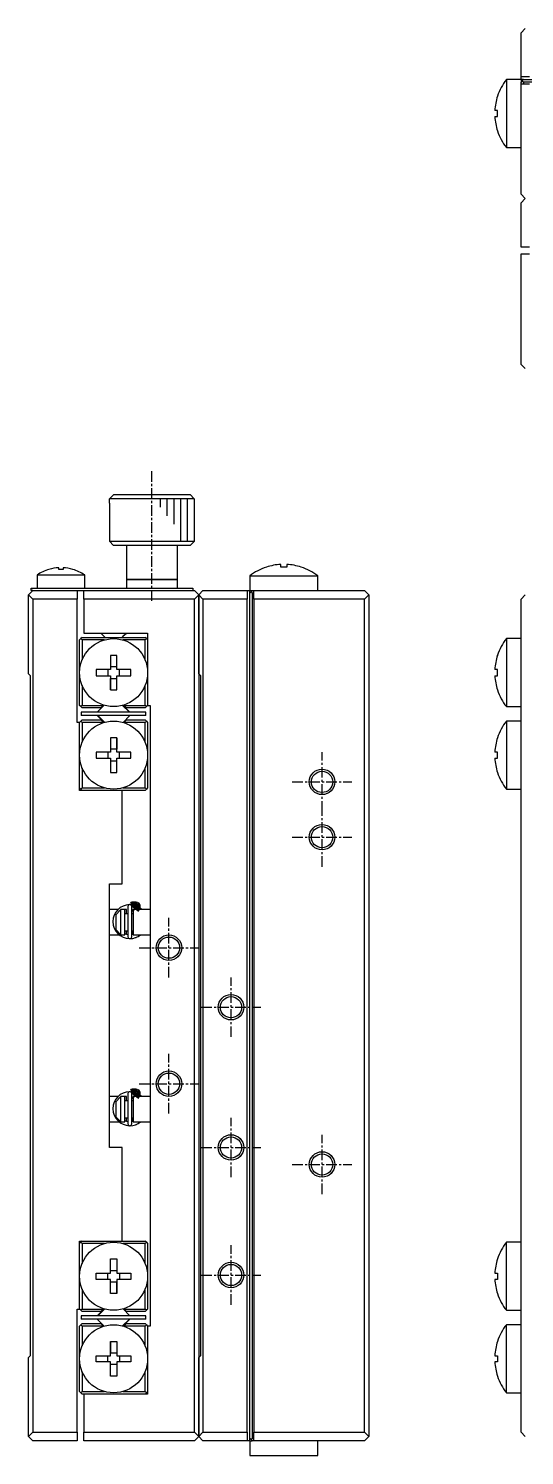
# Model space of a CAD drawing. Extents: x 10 to 385, y 10 to 268.
# Drawn here: x 32 to 90.3, y 100.2 to 268 of the extents above; entities that cross this region are included whole.
import ezdxf

# ---------------------------------------------------------------- set-up
doc = ezdxf.new("R2010")
doc.units = 0
doc.linetypes.add('CENTER', pattern=[2, 1.25, -0.25, 0.25, -0.25])
doc.layers.get('0').update_dxf_attribs({"linetype": 'CONTINUOUS'})
doc.layers.add('CENTER', color=1, linetype='CENTER')

msp = doc.modelspace()

# ---------------------------------------------------------------- linework, layer by layer
at = {"color": 7, "linetype": 'CONTINUOUS'}
for p, q in [((89.890015, 267.5), (90.390015, 268)), ((89.890015, 262.3), (89.890015, 267.5)), ((88.16654, 262), (88.16654, 254)), ((89.890015, 262), (88.16654, 262)), ((89.890015, 262), (88.16654, 262)), ((90.890015, 262.3), (89.890015, 262.3)), ((89.890015, 262), (89.890015, 262.3)), ((89.890015, 262), (89.890015, 261.7)), ((89.890015, 262), (89.890015, 261.7)), ((90.190015, 262), (89.890015, 262)), ((90.040015, 261.85), (89.890015, 261.7)), ((90.190015, 262), (90.040015, 261.85)), ((90.190015, 261.7), (90.040015, 261.85)), ((90.190015, 262), (141.390015, 262)), ((89.890015, 261.5), (89.890015, 261.7)), ((89.890015, 261.5), (90.890015, 261.5)), ((89.890015, 259.65), (89.890015, 261.5)), ((90.190015, 261.7), (90.190015, 261.5)), ((141.390015, 261.7), (90.190015, 261.7)), ((87.127433, 260.03543), (87.118384, 260.039844)), ((89.890015, 256.35), (89.890015, 259.65)), ((87.127433, 258.36), (86.809985, 258.36)), ((86.809985, 257.64), (87.127433, 257.64)), ((87.127433, 257.64), (87.127433, 258.36)), ((87.118384, 255.960156), (87.127433, 255.96457)), ((89.890015, 248.5), (89.890015, 256.35)), ((88.16654, 254), (89.890015, 254)), ((88.16654, 254), (89.890015, 254)), ((89.890015, 248.5), (90.390015, 248)), ((89.890015, 247.5), (90.390015, 248)), ((89.890015, 242.3), (89.890015, 247.5)), ((90.890015, 242.3), (89.890015, 242.3)), ((89.890015, 241.5), (90.890015, 241.5)), ((89.890015, 228.5), (89.890015, 241.5)), ((89.890015, 228.5), (90.390015, 228)), ((41.516026, 212.690015), (42.017813, 213.190015)), ((42.017813, 213.190015), (50.982187, 213.190015)), ((50.982187, 213.190015), (51.483974, 212.690015)), ((41.5, 212.190015), (41.516026, 212.190015)), ((41.5, 212.190015), (41.5, 207.690015)), ((51.483974, 212.690015), (41.516026, 212.690015)), ((41.516026, 212.190015), (41.516026, 212.690015)), ((51.483974, 212.690015), (51.483974, 212.190015)), ((51.483974, 212.190015), (51.5, 212.190015)), ((51.5, 207.690015), (51.5, 212.190015)), ((41.5, 207.690015), (51.5, 207.690015)), ((41.5, 207.690015), (42, 207.190015)), ((51, 207.190015), (42, 207.190015)), ((43.5, 207.190015), (43.5, 203.190015)), ((49.5, 203.190015), (49.5, 207.190015)), ((51, 207.190015), (51.5, 207.690015)), ((61.64, 204.652598), (61.64, 204.970046)), ((62.36, 204.970046), (62.36, 204.652598)), ((33, 203.732478), (38.6, 203.732478)), ((33, 203.732478), (33, 202.190015)), ((34.400861, 204.38322), (34.397852, 204.389388)), ((35.54, 204.38322), (35.54, 204.576477)), ((36.06, 204.38322), (35.54, 204.38322)), ((36.06, 204.576477), (36.06, 204.38322)), ((37.202148, 204.389388), (37.199139, 204.38322)), ((38.6, 202.190015), (38.6, 203.732478)), ((43.5, 203.190015), (49.5, 203.190015)), ((49.5, 203.190015), (43.5, 203.190015)), ((43.5, 203.190015), (43.5, 202.190015)), ((49.5, 202.190015), (49.5, 203.190015)), ((58, 203.613491), (66, 203.613491)), ((58, 203.613491), (58, 201.890015)), ((58, 203.613491), (58, 201.890015)), ((59.96457, 204.652598), (59.960156, 204.661647)), ((62.36, 204.652598), (61.64, 204.652598)), ((64.039844, 204.661647), (64.03543, 204.652598)), ((66, 201.890015), (66, 203.613491)), ((66, 201.890015), (66, 203.613491)), ((32, 201.390015), (32.5, 201.890015)), ((32.3, 201.890015), (32.3, 202.190015)), ((32.3, 202.190015), (34.3, 202.190015)), ((32.5, 201.890015), (32.3, 201.890015)), ((32.5, 201.890015), (37.7, 201.890015)), ((34.3, 202.190015), (49.3, 202.190015)), ((37.7, 201.890015), (37.7, 200.890015)), ((37.7, 201.890015), (38.5, 201.890015)), ((38.5, 201.890015), (51.5, 201.890015)), ((38.5, 200.890015), (38.5, 201.890015)), ((49.3, 202.190015), (51.3, 202.190015)), ((51.3, 202.190015), (51.3, 201.890015)), ((52, 201.390015), (51.5, 201.890015)), ((52, 201.390015), (52.5, 201.890015)), ((52.5, 201.890015), (57.7, 201.890015)), ((57.7, 201.890015), (57.7, 200.890015)), ((57.7, 201.890015), (58, 201.890015)), ((58, 201.890015), (58.3, 201.890015)), ((58, 201.890015), (58.3, 201.890015)), ((58, 201.590015), (58, 201.890015)), ((58.15, 201.740015), (58, 201.590015)), ((58, 102.190015), (58, 201.590015)), ((58.3, 201.890015), (58.15, 201.740015)), ((58.15, 201.740015), (58.3, 201.590015)), ((58.3, 201.890015), (58.5, 201.890015)), ((58.3, 201.590015), (58.3, 102.190015)), ((58.5, 201.590015), (58.3, 201.590015)), ((58.5, 201.890015), (60.35, 201.890015)), ((58.5, 200.890015), (58.5, 201.890015)), ((60.35, 201.890015), (63.65, 201.890015)), ((63.65, 201.890015), (71.5, 201.890015)), ((72, 201.390015), (71.5, 201.890015)), ((32.5, 200.890015), (32, 201.390015)), ((32, 192.090015), (32, 201.390015)), ((37.7, 200.890015), (32.5, 200.890015)), ((32.5, 200.890015), (32.5, 102.890015)), ((37.7, 186.390015), (37.7, 200.890015)), ((38.5, 200.890015), (38.5, 196.890015)), ((51.5, 200.890015), (38.5, 200.890015)), ((51.5, 200.890015), (52, 201.390015)), ((51.5, 102.890015), (51.5, 200.890015)), ((52.5, 200.890015), (52, 201.390015)), ((52, 192.090015), (52, 201.390015)), ((52, 201.390015), (52, 192.090015)), ((52.5, 200.890015), (52.5, 102.890015)), ((57.7, 200.890015), (52.5, 200.890015)), ((57.7, 102.890015), (57.7, 200.890015)), ((58.5, 200.890015), (58.5, 102.890015)), ((71.5, 200.890015), (58.5, 200.890015)), ((71.5, 200.890015), (72, 201.390015)), ((71.5, 102.890015), (71.5, 200.890015)), ((72, 201.390015), (72, 102.390015)), ((89.890015, 200.890015), (90.390015, 201.390015)), ((89.890015, 193.890015), (89.890015, 200.890015)), ((38.3, 196.390015), (38.15, 196.240015)), ((38.3, 196.390015), (45.7, 196.390015)), ((38.5, 196.890015), (46, 196.890015)), ((40.5, 196.890015), (40.75, 196.640015)), ((40.75, 196.640015), (41, 196.390015)), ((43, 196.390015), (43.25, 196.640015)), ((43.25, 196.640015), (43.5, 196.890015)), ((45.85, 196.240015), (45.7, 196.390015)), ((46, 196.890015), (46, 192.240015)), ((38, 196.090015), (38.15, 196.240015)), ((38, 192.240015), (38, 196.090015)), ((38.15, 196.240015), (38.3, 196.090015)), ((38.3, 196.090015), (38.3, 193.759884)), ((40.914873, 196.090015), (38.3, 196.090015)), ((45.7, 196.090015), (43.085127, 196.090015)), ((45.7, 196.090015), (45.85, 196.240015)), ((45.7, 193.759884), (45.7, 196.090015)), ((45.85, 196.240015), (46, 196.090015)), ((88.16654, 196.240015), (88.16654, 188.240015)), ((89.890015, 196.240015), (88.16654, 196.240015)), ((42.36, 194.275446), (41.64, 194.275446)), ((41.64, 194.275446), (41.64, 192.600015)), ((41.64, 194.275446), (41.64, 192.928044)), ((42.36, 192.600015), (42.36, 194.275446)), ((87.127433, 194.275446), (87.118384, 194.279859)), ((89.890015, 190.590015), (89.890015, 193.890015)), ((32, 192.090015), (32.2, 191.890015)), ((32.2, 191.890015), (32.2, 111.890015)), ((38, 188.390015), (38, 192.240015)), ((41.64, 192.600015), (39.96457, 192.600015)), ((39.96457, 192.600015), (39.96457, 191.880015)), ((39.96457, 191.880015), (41.64, 191.880015)), ((41.311971, 192.600015), (41.311971, 191.880015)), ((41.64, 192.928044), (41.64, 192.600015)), ((42.36, 192.928044), (41.64, 192.928044)), ((41.64, 191.880015), (41.64, 190.204585)), ((41.64, 191.880015), (41.64, 191.551986)), ((41.64, 190.204585), (41.64, 191.551986)), ((41.64, 191.551986), (42.36, 191.551986)), ((44.03543, 192.600015), (42.36, 192.600015)), ((42.36, 191.880015), (44.03543, 191.880015)), ((42.36, 190.204585), (42.36, 191.880015)), ((42.688029, 191.880015), (42.688029, 192.600015)), ((44.03543, 191.880015), (44.03543, 192.600015)), ((46, 192.240015), (46, 188.390015)), ((52, 192.090015), (52.2, 191.890015)), ((52, 192.090015), (52, 111.690015)), ((52.2, 191.890015), (52.2, 111.890015)), ((87.127433, 192.600015), (86.809985, 192.600015)), ((86.809985, 191.880015), (87.127433, 191.880015)), ((87.127433, 191.880015), (87.127433, 192.600015)), ((38.3, 190.720147), (38.3, 188.390015)), ((41.64, 190.204585), (42.36, 190.204585)), ((45.7, 188.390015), (45.7, 190.720147)), ((87.118384, 190.200171), (87.127433, 190.204585)), ((89.890015, 184.190015), (89.890015, 190.590015)), ((38.15, 188.240015), (38, 188.390015)), ((38.3, 188.390015), (38.15, 188.240015)), ((38.15, 188.240015), (38.3, 188.090015)), ((38.3, 188.390015), (40.790291, 188.390015)), ((40.490291, 188.090015), (38.3, 188.090015)), ((40.886725, 188.39806), (40.07868, 187.590015)), ((40.490291, 188.090015), (40.790291, 188.390015)), ((40.790291, 188.390015), (40.818703, 188.418427)), ((43.05812, 188.382505), (43.85061, 187.590015)), ((43.92132, 187.590015), (43.113275, 188.39806)), ((43.181297, 188.418427), (43.209709, 188.390015)), ((43.209709, 188.390015), (43.509709, 188.090015)), ((43.209709, 188.390015), (45.7, 188.390015)), ((45.7, 188.090015), (43.509709, 188.090015)), ((45.85, 188.240015), (45.7, 188.390015)), ((45.7, 188.090015), (45.85, 188.240015)), ((46, 188.390015), (45.85, 188.240015)), ((46, 188.390015), (46.3, 188.390015)), ((46.3, 188.390015), (46.3, 115.390015)), ((88.16654, 188.240015), (89.890015, 188.240015)), ((38, 186.390015), (37.7, 186.390015)), ((38, 186.390015), (38.15, 186.540015)), ((38, 182.540015), (38, 186.390015)), ((38.3, 186.690015), (38.15, 186.540015)), ((38.15, 186.540015), (38.3, 186.390015)), ((45.8, 187.590015), (38.2, 187.590015)), ((38.2, 187.590015), (38.2, 187.190015)), ((45.8, 187.190015), (38.2, 187.190015)), ((38.3, 186.690015), (40.490291, 186.690015)), ((40.790291, 186.390015), (38.3, 186.390015)), ((38.3, 186.390015), (38.3, 184.059884)), ((40.07868, 187.190015), (40.886725, 186.38197)), ((40.94188, 186.397525), (40.14939, 187.190015)), ((40.790291, 186.390015), (40.490291, 186.690015)), ((40.818703, 186.361604), (40.790291, 186.390015)), ((43.113275, 186.38197), (43.92132, 187.190015)), ((43.209709, 186.390015), (43.181297, 186.361604)), ((43.509709, 186.690015), (43.209709, 186.390015)), ((45.7, 186.390015), (43.209709, 186.390015)), ((43.509709, 186.690015), (45.7, 186.690015)), ((45.85, 186.540015), (45.7, 186.690015)), ((45.7, 186.390015), (45.85, 186.540015)), ((45.7, 184.059884), (45.7, 186.390015)), ((45.8, 187.190015), (45.8, 187.590015)), ((45.85, 186.540015), (46, 186.390015)), ((46, 186.390015), (46, 182.540015)), ((88.16654, 186.540015), (88.16654, 182.540015)), ((89.890015, 186.540015), (88.16654, 186.540015)), ((42.36, 184.575446), (41.64, 184.575446)), ((41.64, 184.575446), (41.64, 182.900015)), ((42.36, 183.228044), (41.64, 183.228044)), ((42.36, 182.900015), (42.36, 184.575446)), ((42.36, 184.575446), (42.36, 183.228044)), ((42.36, 182.900015), (42.36, 183.228044)), ((87.127433, 184.575446), (87.118384, 184.579859)), ((87.127433, 184.575446), (87.118384, 184.579859)), ((89.890015, 180.890015), (89.890015, 184.190015)), ((38, 178.390015), (38, 182.540015)), ((41.64, 182.900015), (39.96457, 182.900015)), ((39.96457, 182.900015), (39.96457, 182.180015)), ((39.96457, 182.180015), (41.64, 182.180015)), ((41.311971, 182.900015), (41.311971, 182.180015)), ((41.64, 182.180015), (41.64, 180.504585)), ((41.64, 181.851986), (42.36, 181.851986)), ((44.03543, 182.900015), (42.36, 182.900015)), ((42.36, 182.180015), (44.03543, 182.180015)), ((42.36, 180.504585), (42.36, 182.180015)), ((42.36, 181.851986), (42.36, 182.180015)), ((42.36, 180.504585), (42.36, 181.851986)), ((42.688029, 182.180015), (42.688029, 182.900015)), ((44.03543, 182.180015), (44.03543, 182.900015)), ((46, 182.540015), (46, 178.690015)), ((87.127433, 182.900015), (86.809985, 182.900015)), ((86.809985, 182.180015), (87.127433, 182.180015)), ((87.127433, 182.180015), (87.127433, 182.900015)), ((88.16654, 182.540015), (88.16654, 178.540015)), ((38.3, 181.020147), (38.3, 178.690015)), ((41.64, 180.504585), (42.36, 180.504585)), ((45.7, 178.690015), (45.7, 181.020147)), ((87.118384, 180.500171), (87.127433, 180.504585)), ((87.118384, 180.500171), (87.127433, 180.504585)), ((89.890015, 102.890015), (89.890015, 180.890015)), ((38.15, 178.540015), (38, 178.690015)), ((43, 178.390015), (38, 178.390015)), ((38.3, 178.690015), (38.15, 178.540015)), ((38.15, 178.540015), (38.3, 178.390015)), ((38.3, 178.690015), (40.914873, 178.690015)), ((45.7, 178.390015), (43, 178.390015)), ((43, 167.390015), (43, 178.390015)), ((43.085127, 178.690015), (45.7, 178.690015)), ((45.85, 178.540015), (45.7, 178.690015)), ((45.7, 178.390015), (45.85, 178.540015)), ((46, 178.690015), (45.85, 178.540015)), ((88.16654, 178.540015), (89.890015, 178.540015)), ((41.5, 167.390015), (43, 167.390015)), ((41.5, 163.965015), (41.5, 167.390015)), ((43.682467, 164.729324), (43.682467, 161.179324)), ((44.607562, 164.827049), (43.927524, 164.95337)), ((44.132467, 161.179324), (44.132467, 164.729324)), ((44.693379, 164.792749), (44.519746, 164.37884)), ((44.691807, 164.793416), (44.607562, 164.827049)), ((45.298464, 164.39025), (44.684219, 164.796638)), ((44.766096, 164.759905), (44.691807, 164.793416)), ((42.516594, 164.390015), (41.5, 164.390015)), ((41.5, 161.815015), (41.5, 163.965015)), ((42.3, 163.806531), (42.8, 164.335699)), ((42.3, 161.9735), (42.3, 163.806531)), ((42.8, 164.390015), (42.8, 164.335699)), ((43.3, 164.390015), (42.8, 164.390015)), ((42.8, 164.335699), (42.8, 161.444332)), ((43.3, 161.390015), (43.3, 164.390015)), ((43.682467, 163.890015), (43.3, 163.890015)), ((43.5, 164.390015), (43.323561, 164.390015)), ((43.5, 163.890015), (43.5, 164.390015)), ((43.682467, 163.890015), (43.5, 163.890015)), ((44.132467, 164.128688), (44.302851, 164.383715)), ((44.3, 163.890015), (44.132467, 163.890015)), ((44.3, 163.890015), (44.132467, 163.890015)), ((44.3, 164.390015), (44.3, 161.390015)), ((46.3, 164.390015), (44.3, 164.390015)), ((44.32013, 164.39009), (44.489831, 164.390016)), ((41.5, 141.965015), (41.5, 161.815015)), ((41.5, 161.390015), (42.663536, 161.390015)), ((42.8, 161.444332), (42.3, 161.9735)), ((42.8, 161.444332), (42.8, 161.390015)), ((42.8, 161.390015), (43.3, 161.390015)), ((43.682402, 161.420439), (43.299898, 161.527674)), ((43.3, 161.890015), (43.682467, 161.890015)), ((43.5, 161.458052), (43.5, 161.890015)), ((43.5, 161.890015), (43.682467, 161.890015)), ((44.132467, 161.890015), (44.3, 161.890015)), ((44.132467, 161.890015), (44.3, 161.890015)), ((44.299976, 161.526126), (44.132467, 161.779961)), ((44.300079, 161.454415), (44.132534, 161.42012)), ((44.3, 161.390015), (46.3, 161.390015)), ((44.68434, 161.112062), (44.705221, 161.12101)), ((44.629457, 161.09084), (44.630872, 161.091306)), ((44.630872, 161.091306), (44.632166, 161.091736)), ((44.632166, 161.091736), (44.633211, 161.092085)), ((44.633211, 161.092085), (44.634775, 161.09261)), ((44.634775, 161.09261), (44.636351, 161.093143)), ((44.636351, 161.093143), (44.637703, 161.093604)), ((44.637703, 161.093604), (44.639327, 161.094161)), ((44.639327, 161.094161), (44.641269, 161.094833)), ((44.641269, 161.094833), (44.643316, 161.095548)), ((44.643316, 161.095548), (44.644852, 161.09609)), ((44.644852, 161.09609), (44.646018, 161.096503)), ((44.646018, 161.096503), (44.648108, 161.09725)), ((44.648108, 161.09725), (44.64946, 161.097737)), ((44.64946, 161.097737), (44.684505, 161.111443)), ((44.683674, 161.11127), (44.683445, 161.111817)), ((44.684505, 161.111443), (44.683674, 161.11127)), ((43.682467, 142.729324), (43.682467, 139.179324)), ((44.607562, 142.827049), (43.927524, 142.95337)), ((44.132467, 139.179324), (44.132467, 142.729324)), ((44.694016, 142.791874), (44.519746, 142.37884)), ((44.766096, 142.759905), (44.607562, 142.827049)), ((45.298464, 142.39025), (44.684219, 142.796638)), ((44.693379, 142.792749), (44.694016, 142.791874)), ((42.516594, 142.390015), (41.5, 142.390015)), ((41.5, 139.815015), (41.5, 141.965015)), ((42.3, 141.806531), (42.8, 142.335699)), ((42.3, 139.9735), (42.3, 141.806531)), ((42.8, 142.390015), (42.8, 142.335699)), ((43.3, 142.390015), (42.8, 142.390015)), ((42.8, 142.335699), (42.8, 139.444332)), ((43.3, 139.390015), (43.3, 142.390015)), ((43.682467, 141.890015), (43.3, 141.890015)), ((43.5, 142.390015), (43.323561, 142.390015)), ((43.5, 141.890015), (43.5, 142.390015)), ((43.682467, 141.890015), (43.5, 141.890015)), ((44.132467, 142.128688), (44.302851, 142.383715)), ((44.3, 141.890015), (44.132467, 141.890015)), ((44.3, 141.890015), (44.132467, 141.890015)), ((44.3, 142.390015), (44.3, 139.390015)), ((46.3, 142.390015), (44.3, 142.390015)), ((44.32013, 142.39009), (44.489831, 142.390016)), ((41.5, 136.390015), (41.5, 139.815015)), ((41.5, 139.390015), (42.663536, 139.390015)), ((42.8, 139.444332), (42.3, 139.9735)), ((42.8, 139.444332), (42.8, 139.390015)), ((42.8, 139.390015), (43.3, 139.390015)), ((43.682402, 139.420439), (43.299898, 139.527674)), ((43.3, 139.890015), (43.682467, 139.890015)), ((43.5, 139.458052), (43.5, 139.890015)), ((43.5, 139.890015), (43.682467, 139.890015)), ((44.132467, 139.890015), (44.3, 139.890015)), ((44.132467, 139.890015), (44.3, 139.890015)), ((44.299976, 139.526126), (44.132467, 139.779961)), ((44.300079, 139.454415), (44.132534, 139.42012)), ((44.3, 139.390015), (46.3, 139.390015)), ((44.629457, 139.09084), (44.630872, 139.091306)), ((44.630872, 139.091306), (44.632166, 139.091736)), ((44.632166, 139.091736), (44.633211, 139.092085)), ((44.633211, 139.092085), (44.634775, 139.09261)), ((44.634775, 139.09261), (44.636351, 139.093143)), ((44.636351, 139.093143), (44.637703, 139.093604)), ((44.637703, 139.093604), (44.639327, 139.094161)), ((44.639327, 139.094161), (44.641269, 139.094833)), ((44.641269, 139.094833), (44.643316, 139.095548)), ((44.643316, 139.095548), (44.644852, 139.09609)), ((44.644852, 139.09609), (44.646018, 139.096503)), ((44.646018, 139.096503), (44.648108, 139.09725)), ((44.648108, 139.09725), (44.64946, 139.097737)), ((44.64946, 139.097737), (44.684505, 139.111443)), ((44.683674, 139.11127), (44.683445, 139.111817)), ((44.684505, 139.111443), (44.683674, 139.11127)), ((44.68434, 139.112062), (44.705221, 139.12101)), ((43, 136.390015), (41.5, 136.390015)), ((43, 125.390015), (43, 136.390015)), ((38, 125.390015), (43, 125.390015)), ((38, 121.240015), (38, 125.390015)), ((38, 125.090015), (38.15, 125.240015)), ((38.3, 125.390015), (38.15, 125.240015)), ((38.15, 125.240015), (38.3, 125.090015)), ((38.3, 125.090015), (38.3, 122.759884)), ((40.914873, 125.090015), (38.3, 125.090015)), ((43, 125.390015), (45.7, 125.390015)), ((45.7, 125.090015), (43.085127, 125.090015)), ((45.85, 125.240015), (45.7, 125.390015)), ((45.7, 125.090015), (45.85, 125.240015)), ((45.7, 122.759884), (45.7, 125.090015)), ((45.85, 125.240015), (46, 125.090015)), ((46, 125.090015), (46, 121.240015)), ((88.16654, 121.240015), (88.16654, 125.240015)), ((89.890015, 125.240015), (88.16654, 125.240015)), ((41.64, 123.275446), (42.36, 123.275446)), ((41.64, 121.600015), (41.64, 123.275446)), ((42.36, 123.275446), (42.36, 121.600015)), ((42.36, 123.275446), (42.36, 121.928044)), ((87.118384, 123.279859), (87.127433, 123.275446)), ((87.118384, 123.279859), (87.127433, 123.275446)), ((38, 117.390015), (38, 121.240015)), ((39.96457, 121.600015), (41.64, 121.600015)), ((39.96457, 120.880015), (39.96457, 121.600015)), ((41.64, 120.880015), (39.96457, 120.880015)), ((41.311971, 120.880015), (41.311971, 121.600015)), ((41.64, 121.928044), (42.36, 121.928044)), ((41.64, 119.204585), (41.64, 120.880015)), ((42.36, 121.928044), (42.36, 121.600015)), ((42.36, 121.600015), (44.03543, 121.600015)), ((42.36, 120.880015), (42.36, 119.204585)), ((44.03543, 120.880015), (42.36, 120.880015)), ((42.36, 120.880015), (42.36, 120.551986)), ((42.688029, 121.600015), (42.688029, 120.880015)), ((44.03543, 121.600015), (44.03543, 120.880015)), ((46, 121.240015), (46, 117.390015)), ((86.809985, 121.600015), (87.127433, 121.600015)), ((87.127433, 120.880015), (86.809985, 120.880015)), ((87.127433, 121.600015), (87.127433, 120.880015)), ((88.16654, 117.240015), (88.16654, 121.240015)), ((38.3, 119.720147), (38.3, 117.390015)), ((42.36, 120.551986), (41.64, 120.551986)), ((42.36, 119.204585), (41.64, 119.204585)), ((42.36, 119.204585), (42.36, 120.551986)), ((45.7, 117.390015), (45.7, 119.720147)), ((87.127433, 119.204585), (87.118384, 119.200171)), ((87.127433, 119.204585), (87.118384, 119.200171)), ((37.7, 117.390015), (38, 117.390015)), ((37.7, 102.890015), (37.7, 117.390015)), ((38.15, 117.240015), (38, 117.390015)), ((38.3, 117.390015), (38.15, 117.240015)), ((38.15, 117.240015), (38.3, 117.090015)), ((45.8, 116.590015), (38.2, 116.590015)), ((38.2, 116.590015), (38.2, 116.190015)), ((45.8, 116.190015), (38.2, 116.190015)), ((38.3, 117.390015), (40.790291, 117.390015)), ((40.490291, 117.090015), (38.3, 117.090015)), ((40.886725, 117.39806), (40.07868, 116.590015)), ((40.07868, 116.190015), (40.886725, 115.38197)), ((40.14939, 116.590015), (40.94188, 117.382505)), ((40.490291, 117.090015), (40.790291, 117.390015)), ((40.790291, 117.390015), (40.818703, 117.418427)), ((43.85061, 116.190015), (43.05812, 115.397525)), ((43.92132, 116.590015), (43.113275, 117.39806)), ((43.113275, 115.38197), (43.92132, 116.190015)), ((43.181297, 117.418427), (43.209709, 117.390015)), ((43.209709, 117.390015), (45.7, 117.390015)), ((43.209709, 117.390015), (43.509709, 117.090015)), ((45.7, 117.090015), (43.509709, 117.090015)), ((45.85, 117.240015), (45.7, 117.390015)), ((45.7, 117.090015), (45.85, 117.240015)), ((45.8, 116.190015), (45.8, 116.590015)), ((46, 117.390015), (45.85, 117.240015)), ((88.16654, 117.240015), (89.890015, 117.240015)), ((38, 115.390015), (38.15, 115.540015)), ((38, 111.540015), (38, 115.390015)), ((38.3, 115.690015), (38.15, 115.540015)), ((38.15, 115.540015), (38.3, 115.390015)), ((38.3, 115.690015), (40.490291, 115.690015)), ((38.3, 115.390015), (38.3, 113.059884)), ((40.790291, 115.390015), (38.3, 115.390015)), ((40.790291, 115.390015), (40.490291, 115.690015)), ((40.818703, 115.361604), (40.790291, 115.390015)), ((43.209709, 115.390015), (43.181297, 115.361604)), ((43.509709, 115.690015), (43.209709, 115.390015)), ((45.7, 115.390015), (43.209709, 115.390015)), ((43.509709, 115.690015), (45.7, 115.690015)), ((45.85, 115.540015), (45.7, 115.690015)), ((45.7, 115.390015), (45.85, 115.540015)), ((45.7, 113.059884), (45.7, 115.390015)), ((45.85, 115.540015), (46, 115.390015)), ((46, 115.390015), (46, 111.540015)), ((46.3, 115.390015), (46, 115.390015)), ((88.16654, 107.540015), (88.16654, 115.540015)), ((89.890015, 115.540015), (88.16654, 115.540015)), ((41.64, 113.575446), (42.36, 113.575446)), ((41.64, 111.900015), (41.64, 113.575446)), ((41.64, 113.575446), (41.64, 112.228044)), ((42.36, 113.575446), (42.36, 111.900015)), ((87.118384, 113.579859), (87.127433, 113.575446)), ((32.2, 111.890015), (32, 111.690015)), ((32, 102.390015), (32, 111.690015)), ((38, 107.690015), (38, 111.540015)), ((39.96457, 111.900015), (41.64, 111.900015)), ((39.96457, 111.180015), (39.96457, 111.900015)), ((41.64, 111.180015), (39.96457, 111.180015)), ((41.311971, 111.180015), (41.311971, 111.900015)), ((41.64, 111.900015), (41.64, 112.228044)), ((41.64, 112.228044), (42.36, 112.228044)), ((41.64, 109.504585), (41.64, 111.180015)), ((41.64, 110.851986), (41.64, 111.180015)), ((41.64, 109.504585), (41.64, 110.851986)), ((42.36, 110.851986), (41.64, 110.851986)), ((42.36, 111.900015), (44.03543, 111.900015)), ((42.36, 111.180015), (42.36, 109.504585)), ((44.03543, 111.180015), (42.36, 111.180015)), ((42.688029, 111.900015), (42.688029, 111.180015)), ((44.03543, 111.900015), (44.03543, 111.180015)), ((46, 111.540015), (46, 107.390015)), ((52.2, 111.890015), (52, 111.690015)), ((52, 102.390015), (52, 111.690015)), ((52, 111.690015), (52, 102.390015)), ((86.809985, 111.900015), (87.127433, 111.900015)), ((87.127433, 111.180015), (86.809985, 111.180015)), ((87.127433, 111.900015), (87.127433, 111.180015)), ((38.3, 110.020147), (38.3, 107.690015)), ((42.36, 109.504585), (41.64, 109.504585)), ((45.7, 107.690015), (45.7, 110.020147)), ((87.127433, 109.504585), (87.118384, 109.500171)), ((38.15, 107.540015), (38, 107.690015)), ((38.3, 107.690015), (38.15, 107.540015)), ((38.15, 107.540015), (38.3, 107.390015)), ((38.3, 107.690015), (40.914873, 107.690015)), ((43.085127, 107.690015), (45.7, 107.690015)), ((45.85, 107.540015), (45.7, 107.690015)), ((45.7, 107.390015), (45.85, 107.540015)), ((46, 107.690015), (45.85, 107.540015)), ((88.16654, 107.540015), (89.890015, 107.540015)), ((38.5, 107.390015), (38.3, 107.390015)), ((38.5, 107.390015), (38.5, 102.890015)), ((46, 107.390015), (38.5, 107.390015)), ((32, 102.390015), (32.5, 102.890015)), ((32.5, 101.890015), (32, 102.390015)), ((32.5, 102.890015), (37.7, 102.890015)), ((37.7, 102.890015), (37.7, 101.890015)), ((38.5, 102.890015), (51.5, 102.890015)), ((38.5, 101.890015), (38.5, 102.890015)), ((52, 102.390015), (51.5, 102.890015)), ((51.5, 101.890015), (52, 102.390015)), ((52, 102.390015), (52.5, 102.890015)), ((52.5, 101.890015), (52, 102.390015)), ((52.5, 102.890015), (57.7, 102.890015)), ((57.7, 102.890015), (57.7, 101.890015)), ((58.5, 101.890015), (58.5, 102.890015)), ((58.5, 102.890015), (71.5, 102.890015)), ((72, 102.390015), (71.5, 102.890015)), ((71.5, 101.890015), (72, 102.390015)), ((90.390015, 102.390015), (89.890015, 102.890015)), ((37.7, 101.890015), (32.5, 101.890015)), ((51.5, 101.890015), (38.5, 101.890015)), ((57.7, 101.890015), (52.5, 101.890015)), ((58, 101.890015), (57.7, 101.890015)), ((58, 102.190015), (58.15, 102.040015)), ((58, 101.890015), (58, 102.190015)), ((58, 101.890015), (58.3, 101.890015)), ((58, 101.890015), (58.3, 101.890015)), ((58, 101.890015), (58, 100.16654)), ((58, 101.890015), (58, 100.16654)), ((58.3, 102.190015), (58.15, 102.040015)), ((58.15, 102.040015), (58.3, 101.890015)), ((58.3, 102.190015), (58.5, 102.190015)), ((58.5, 101.890015), (58.3, 101.890015)), ((60.35, 101.890015), (58.5, 101.890015)), ((63.65, 101.890015), (60.35, 101.890015)), ((71.5, 101.890015), (63.65, 101.890015)), ((66, 100.16654), (66, 101.890015)), ((66, 100.16654), (66, 101.890015)), ((58, 100.16654), (66, 100.16654))]:
    msp.add_line(p, q, dxfattribs=at)
at = {"color": 3, "linetype": 'CONTINUOUS'}
for p, q in [((47.5, 211.690015), (47.5, 212.690015)), ((48.3, 210.690015), (48.3, 212.690015)), ((49.1, 209.690015), (49.1, 212.690015)), ((49.9, 207.690015), (49.9, 212.690015)), ((50.7, 207.690015), (50.7, 212.690015))]:
    msp.add_line(p, q, dxfattribs=at)
at = {"color": 7, "linetype": 'CONTINUOUS', "const_width": 1}
for points in [[(44.684505, 164.797206), (44.652856, 164.809676), (44.618852, 164.821201), (44.584321, 164.831016), (44.54935, 164.839096), (44.514024, 164.845423), (44.47843, 164.84998), (44.442656, 164.852756), (44.406789, 164.853746), (44.370918, 164.852947), (44.335132, 164.850361), (44.299516, 164.845994), (44.264161, 164.839857), (44.229151, 164.831965), (44.194573, 164.822338), (44.160512, 164.810998), (44.127052, 164.797973), (44.122296, 164.795964)], [(44.683674, 164.797379), (44.685267, 164.796674), (44.686302, 164.794659), (44.686771, 164.791346), (44.686673, 164.786756), (44.686007, 164.780919), (44.684777, 164.773872), (44.682992, 164.765658), (44.680663, 164.756331), (44.677805, 164.745949), (44.674435, 164.734578), (44.670576, 164.722291), (44.66625, 164.709164), (44.661487, 164.695282), (44.656316, 164.680731), (44.650769, 164.665605), (44.644883, 164.649999), (44.638694, 164.634012), (44.632241, 164.617746), (44.625566, 164.601303), (44.61871, 164.584787), (44.611718, 164.568304), (44.604633, 164.551957), (44.5975, 164.53585), (44.590365, 164.520086), (44.583272, 164.504764), (44.576267, 164.489982), (44.569395, 164.475832), (44.562697, 164.462405), (44.556218, 164.449785), (44.549998, 164.438053), (44.544077, 164.427284), (44.538491, 164.417544), (44.533277, 164.408896), (44.528467, 164.401395), (44.524092, 164.395088), (44.52018, 164.390015)], [(44.684505, 142.797206), (44.652856, 142.809676), (44.618852, 142.821201), (44.584321, 142.831016), (44.54935, 142.839096), (44.514024, 142.845423), (44.47843, 142.84998), (44.442656, 142.852756), (44.406789, 142.853746), (44.370918, 142.852947), (44.335132, 142.850361), (44.299516, 142.845994), (44.264161, 142.839857), (44.229151, 142.831965), (44.194573, 142.822338), (44.160512, 142.810998), (44.127052, 142.797973), (44.122296, 142.795964)], [(44.683674, 142.797379), (44.685267, 142.796674), (44.686302, 142.794659), (44.686771, 142.791346), (44.686673, 142.786756), (44.686007, 142.780919), (44.684777, 142.773872), (44.682992, 142.765658), (44.680663, 142.756331), (44.677805, 142.745949), (44.674435, 142.734578), (44.670576, 142.722291), (44.66625, 142.709164), (44.661487, 142.695282), (44.656316, 142.680731), (44.650769, 142.665605), (44.644883, 142.649999), (44.638694, 142.634012), (44.632241, 142.617746), (44.625566, 142.601303), (44.61871, 142.584787), (44.611718, 142.568304), (44.604633, 142.551957), (44.5975, 142.53585), (44.590365, 142.520086), (44.583272, 142.504764), (44.576267, 142.489982), (44.569395, 142.475832), (44.562697, 142.462405), (44.556218, 142.449785), (44.549998, 142.438053), (44.544077, 142.427284), (44.538491, 142.417544), (44.533277, 142.408896), (44.528467, 142.401395), (44.524092, 142.395088), (44.52018, 142.390015)]]:
    msp.add_lwpolyline(points, dxfattribs=at)
at = {"color": 7, "linetype": 'CONTINUOUS'}
for centre, radius in [((42, 192.240015), 4), ((42, 182.540015), 4), ((66.5, 179.390015), 1.25), ((66.5, 172.890015), 1.25), ((48.5, 159.890015), 1.25), ((55.8, 152.890015), 1.25), ((48.5, 143.890015), 1.25), ((55.8, 136.390015), 1.25), ((66.5, 134.390015), 1.25), ((42, 121.240015), 4), ((55.8, 121.390015), 1.25), ((42, 111.540015), 4)]:
    msp.add_circle(centre, radius, dxfattribs=at)
at = {"color": 3, "linetype": 'CONTINUOUS'}
for centre in [(66.5, 179.390015), (66.5, 172.890015), (48.5, 159.890015), (55.8, 152.890015), (48.5, 143.890015), (55.8, 136.390015), (66.5, 134.390015), (55.8, 121.390015)]:
    msp.add_circle(centre, 1.5, dxfattribs=at)
at = {"color": 7, "linetype": 'CONTINUOUS'}
for centre, radius, start, end in [((93.290015, 258), 6.5, 142.020128, 161.710277), ((93.290015, 258), 6.490023, 161.722202, 176.820185), ((93.290015, 258), 6.490023, 183.179815, 198.277798), ((93.290015, 258), 6.5, 198.289723, 217.979872), ((62, 198.490015), 6.490023, 93.179815, 108.277798), ((62, 198.490015), 6.490023, 71.722202, 86.820185), ((35.8, 199.590015), 5, 106.285843, 124.055798), ((35.8, 199.590015), 4.993235, 92.984767, 106.272555), ((35.8, 199.590015), 4.993235, 73.727445, 87.015233), ((35.8, 199.590015), 5, 55.944202, 73.714157), ((62, 198.490015), 6.5, 108.289723, 127.979872), ((62, 198.490015), 6.5, 52.020128, 71.710277), ((93.290015, 192.240015), 6.5, 142.020128, 161.710277), ((93.290015, 192.240015), 6.490023, 161.722202, 176.820185), ((93.290015, 192.240015), 6.490023, 183.179815, 198.277798), ((93.290015, 192.240015), 6.5, 198.289723, 217.979872), ((93.290015, 182.540015), 6.5, 142.020128, 161.710277), ((93.290015, 182.540015), 6.490023, 161.722202, 176.820185), ((93.290015, 182.540015), 6.490023, 183.179815, 198.277798), ((93.290015, 182.540015), 6.5, 198.289723, 217.979872), ((43.907542, 162.954363), 1.999165, 90.746037, 269.279612), ((43.907467, 164.729324), 0.225, 0, 180), ((43.907467, 161.179324), 0.225, 180, 0), ((43.905719, 162.959962), 2.004847, 270.77296, 308.443799), ((43.907542, 140.954363), 1.999165, 90.746037, 269.279612), ((43.907467, 142.729324), 0.225, 0, 180), ((43.905719, 140.959962), 2.004847, 270.77296, 308.443799), ((43.907467, 139.179324), 0.225, 180, 0), ((93.290015, 121.240015), 6.5, 142.020128, 161.710277), ((93.290015, 121.240015), 6.490023, 161.722202, 176.820185), ((93.290015, 121.240015), 6.490023, 183.179815, 198.277798), ((93.290015, 121.240015), 6.5, 198.289723, 217.979872), ((93.290015, 111.540015), 6.5, 142.020128, 161.710277), ((93.290015, 111.540015), 6.490023, 161.722202, 176.820185), ((93.290015, 111.540015), 6.490023, 183.179815, 198.277798), ((93.290015, 111.540015), 6.5, 198.289723, 217.979872)]:
    msp.add_arc(centre, radius, start, end, dxfattribs=at)
at = {"layer": 'CENTER', "color": 1, "linetype": 'CENTER'}
for p, q in [((46.5, 200.690015), (46.5, 216.190015)), ((66.5, 175.890015), (66.5, 182.890015)), ((63, 179.390015), (70, 179.390015)), ((66.5, 169.390015), (66.5, 176.390015)), ((63, 172.890015), (70, 172.890015)), ((48.5, 156.390015), (48.5, 163.390015)), ((45, 159.890015), (52, 159.890015)), ((55.8, 149.390015), (55.8, 156.390015)), ((52.3, 152.890015), (59.3, 152.890015)), ((48.5, 140.390015), (48.5, 147.390015)), ((45, 143.890015), (52, 143.890015)), ((55.8, 132.890015), (55.8, 139.890015)), ((66.5, 130.890015), (66.5, 137.890015)), ((52.3, 136.390015), (59.3, 136.390015)), ((63, 134.390015), (70, 134.390015)), ((55.8, 117.890015), (55.8, 124.890015)), ((52.3, 121.390015), (59.3, 121.390015))]:
    msp.add_line(p, q, dxfattribs=at)

doc.saveas('drawing.dxf')
